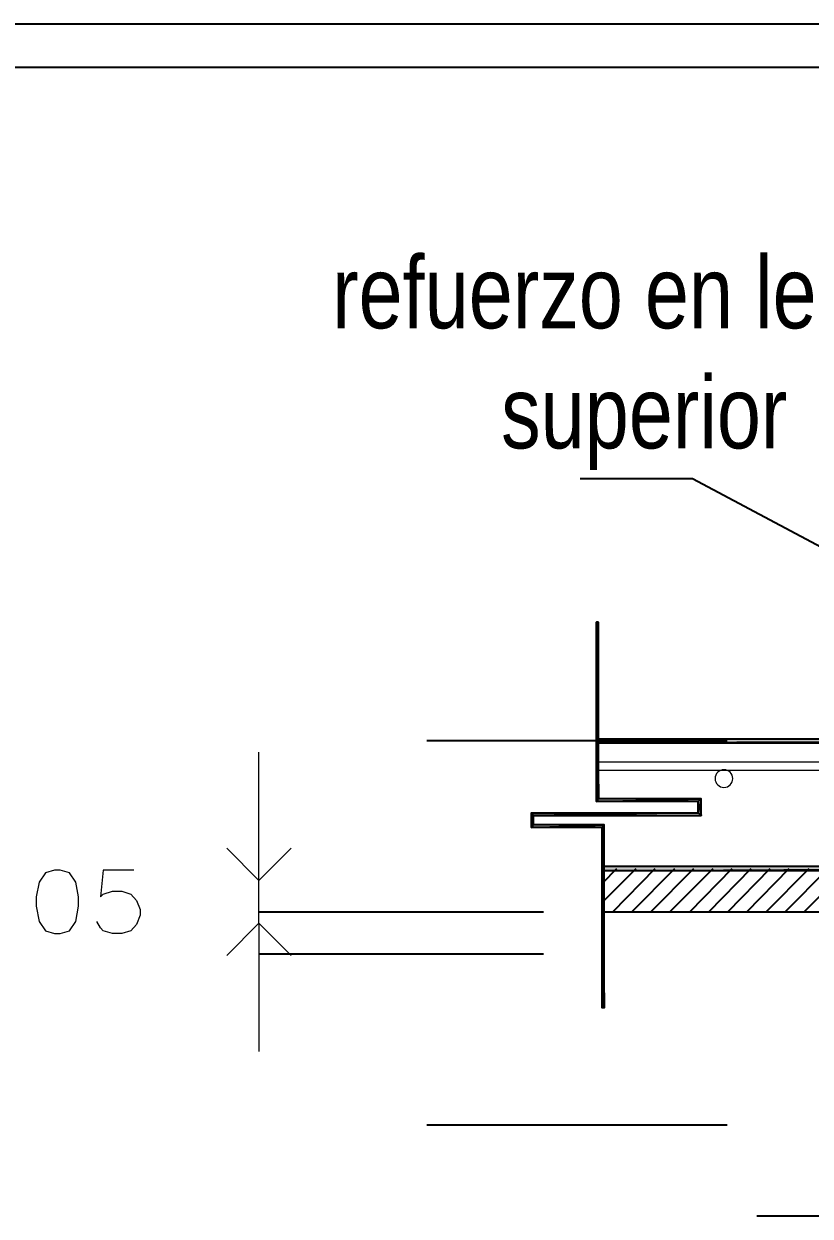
# Model space of a CAD drawing. Header units: metres. Extents: x 2.9 to 42.8, y 1.7 to 28.7.
# Drawn here: x 21.605 to 23.568, y 25.696 to 28.674 of the extents above; entities that cross this region are included whole.
import ezdxf

# ---------------------------------------------------------------- set-up
doc = ezdxf.new("R2010")
doc.units = ezdxf.units.M
for name, color, linetype in [('AZUL', 5, 'Continuous'), ('NEGRO', 7, 'Continuous'), ('RELLENO_NEGRO', 7, 'Continuous'), ('ROJO', 1, 'Continuous'), ('TEXTO', 7, 'Continuous')]:
    doc.layers.add(name, color=color, linetype=linetype)
for name, color, linetype, true_color in [('RELLENO_RGB_221_221_110', 7, 'Continuous', 0xdddd6e), ('RGB_000_184_184', 7, 'Continuous', 0x00b8b8), ('RGB_221_221_110', 7, 'Continuous', 0xdddd6e)]:
    doc.layers.add(name, color=color, linetype=linetype, true_color=true_color)

msp = doc.modelspace()

# ---------------------------------------------------------------- hatches: boundary and pattern name
at = {"layer": 'RELLENO_NEGRO'}
h = msp.add_hatch(color=256, dxfattribs=at)
h.dxf.hatch_style = 1
h.paths.add_polyline_path([(23.0399, 27.1798), (23.0346, 27.1798), (23.0399, 26.7388), (23.0399, 27.1798)])
h.paths.add_polyline_path([(23.0346, 27.1798), (23.0399, 26.7388), (23.0346, 26.7317), (23.0346, 27.1798)])
h.paths.add_polyline_path([(23.0399, 26.7388), (23.0346, 26.7317), (23.2957, 26.7388), (23.0399, 26.7388)])
h.paths.add_polyline_path([(23.0346, 26.7317), (23.2957, 26.7388), (23.2886, 26.7317), (23.0346, 26.7317)])
h.paths.add_polyline_path([(23.2957, 26.7388), (23.2886, 26.7317), (23.2957, 26.6965), (23.2957, 26.7388)])
h.paths.add_polyline_path([(23.2886, 26.7317), (23.2957, 26.6965), (23.2886, 26.7035), (23.2886, 26.7317)])
h.paths.add_polyline_path([(23.2957, 26.6965), (23.2886, 26.7035), (22.8776, 26.6965), (23.2957, 26.6965)])
h.paths.add_polyline_path([(23.2886, 26.7035), (22.8776, 26.6965), (22.8723, 26.7035), (23.2886, 26.7035)])
h.paths.add_polyline_path([(22.8776, 26.6965), (22.8723, 26.7035), (22.8776, 26.6735), (22.8776, 26.6965)])
h.paths.add_polyline_path([(22.8723, 26.7035), (22.8776, 26.6735), (22.8723, 26.6665), (22.8723, 26.7035)])
h.paths.add_polyline_path([(22.8776, 26.6735), (22.8723, 26.6665), (23.054, 26.6735), (22.8776, 26.6735)])
h.paths.add_polyline_path([(22.8723, 26.6665), (23.054, 26.6735), (23.0487, 26.6665), (22.8723, 26.6665)])
h.paths.add_polyline_path([(23.054, 26.6735), (23.0487, 26.6665), (23.054, 26.2167), (23.054, 26.6735)])
h.paths.add_polyline_path([(23.0487, 26.6665), (23.054, 26.2167), (23.0487, 26.2167), (23.0487, 26.6665)])
at = {"layer": 'RELLENO_RGB_221_221_110'}
h = msp.add_hatch(color=256, dxfattribs=at)
h.dxf.hatch_style = 1
h.paths.add_polyline_path([(27.2009, 26.8781), (27.2009, 26.8887), (23.0382, 26.8781), (27.2009, 26.8781)])
h.paths.add_polyline_path([(27.2009, 26.8887), (23.0382, 26.8781), (23.0382, 26.8887), (27.2009, 26.8887)])
h = msp.add_hatch(color=256, dxfattribs=at)
h.dxf.hatch_style = 1
h.paths.add_polyline_path([(23.0505, 26.5695), (23.0505, 26.5589), (25.0102, 26.5695), (23.0505, 26.5695)])
h.paths.add_polyline_path([(23.0505, 26.5589), (25.0102, 26.5695), (24.9996, 26.5589), (23.0505, 26.5589)])
h.paths.add_polyline_path([(25.0102, 26.5695), (24.9996, 26.5589), (25.0102, 25.9309), (25.0102, 26.5695)])
h.paths.add_polyline_path([(24.9996, 26.5589), (25.0102, 25.9309), (24.9996, 25.9203), (24.9996, 26.5589)])
h.paths.add_polyline_path([(25.0102, 25.9309), (24.9996, 25.9203), (25.3206, 25.9309), (25.0102, 25.9309)])
h.paths.add_polyline_path([(24.9996, 25.9203), (25.3206, 25.9309), (25.3312, 25.9203), (24.9996, 25.9203)])
h.paths.add_polyline_path([(25.3206, 25.9309), (25.3312, 25.9203), (25.3206, 26.5712), (25.3206, 25.9309)])
h.paths.add_polyline_path([(25.3312, 25.9203), (25.3206, 26.5712), (25.3312, 26.5606), (25.3312, 25.9203)])
h.paths.add_polyline_path([(25.3206, 26.5712), (25.3312, 26.5606), (27.215, 26.5712), (25.3206, 26.5712)])
h.paths.add_polyline_path([(25.3312, 26.5606), (27.215, 26.5712), (27.215, 26.5606), (25.3312, 26.5606)])

# ---------------------------------------------------------------- linework, layer by layer
at = {"layer": 'AZUL', "lineweight": -3}
for points in [[(23.3609, 26.8834), (22.6113, 26.8834)], [(22.1915, 26.4566), (22.9023, 26.4566)], [(22.9023, 26.3507), (22.1915, 26.3507)], [(23.3609, 25.9239), (22.6113, 25.9239)]]:
    msp.add_lwpolyline(points, dxfattribs=at)
at = {"layer": 'NEGRO', "lineweight": -3}
for points in [[(24.4598, 26.9064), (23.2745, 27.5378), (22.9941, 27.5378)], [(24.1988, 26.4707), (23.7155, 25.6963), (23.435, 25.6963)]]:
    msp.add_lwpolyline(points, dxfattribs=at)
for points in [[(23.0399, 27.1798), (23.0346, 27.1798), (23.0399, 26.7388)], [(23.0346, 27.1798), (23.0399, 26.7388), (23.0346, 26.7317)], [(23.0399, 26.7388), (23.0346, 26.7317), (23.2957, 26.7388)], [(23.0346, 26.7317), (23.2957, 26.7388), (23.2886, 26.7317)], [(23.2957, 26.7388), (23.2886, 26.7317), (23.2957, 26.6965)], [(23.2886, 26.7317), (23.2957, 26.6965), (23.2886, 26.7035)], [(23.2886, 26.7035), (22.8776, 26.6965), (22.8723, 26.7035)], [(22.8776, 26.6965), (22.8723, 26.7035), (22.8776, 26.6735)], [(22.8723, 26.7035), (22.8776, 26.6735), (22.8723, 26.6665)], [(23.2957, 26.6965), (23.2886, 26.7035), (22.8776, 26.6965)], [(22.8776, 26.6735), (22.8723, 26.6665), (23.054, 26.6735)], [(22.8723, 26.6665), (23.054, 26.6735), (23.0487, 26.6665)], [(23.054, 26.6735), (23.0487, 26.6665), (23.054, 26.2167)], [(23.0487, 26.6665), (23.054, 26.2167), (23.0487, 26.2167)]]:
    msp.add_lwpolyline(points, close=True, dxfattribs=at)
at = {"layer": 'NEGRO', "lineweight": 9}
for points in [[(22.1915, 26.6947), (22.1915, 26.8552)], [(22.1121, 26.6153), (22.1915, 26.5342), (22.1915, 26.6947)], [(22.1915, 26.4283), (22.1915, 26.5342), (22.2726, 26.6153)], [(21.8793, 26.5606), (21.8034, 26.5606), (21.7964, 26.4936), (21.8034, 26.5007), (21.8264, 26.5077), (21.8493, 26.5077), (21.8722, 26.5007), (21.8863, 26.4848), (21.8952, 26.4619), (21.8952, 26.4478), (21.8863, 26.4248), (21.8722, 26.4089), (21.8493, 26.4019), (21.8264, 26.4019), (21.8034, 26.4089), (21.7964, 26.416), (21.7876, 26.4319)], [(22.1121, 26.3472), (22.1915, 26.4283), (22.2726, 26.3472)], [(22.1915, 26.4283), (22.1915, 26.2678)], [(22.1915, 26.2678), (22.1915, 26.1073)]]:
    msp.add_lwpolyline(points, dxfattribs=at)
msp.add_lwpolyline([(21.6817, 26.5606), (21.6588, 26.5536), (21.6429, 26.5307), (21.6359, 26.4936), (21.6359, 26.4707), (21.6429, 26.4319), (21.6588, 26.4089), (21.6817, 26.4019), (21.6958, 26.4019), (21.7188, 26.4089), (21.7346, 26.4319), (21.7417, 26.4707), (21.7417, 26.4936), (21.7346, 26.5307), (21.7188, 26.5536), (21.6958, 26.5606)], close=True, dxfattribs=at)
at = {"layer": 'RGB_000_184_184', "lineweight": -3}
msp.add_lwpolyline([(3.9017, 28.6738), (41.8042, 28.6738), (41.8042, 28.5644), (3.9017, 28.5644)], dxfattribs=at)
at = {"layer": 'RGB_221_221_110', "lineweight": -3}
for points in [[(27.2009, 26.8781), (27.2009, 26.8887), (23.0382, 26.8781)], [(27.2009, 26.8887), (23.0382, 26.8781), (23.0382, 26.8887)], [(23.0505, 26.5695), (23.0505, 26.5589), (25.0102, 26.5695)], [(23.0505, 26.5589), (25.0102, 26.5695), (24.9996, 26.5589)]]:
    msp.add_lwpolyline(points, close=True, dxfattribs=at)
for points in [[(23.0505, 26.5289), (23.0858, 26.5642)], [(23.0505, 26.4813), (23.1334, 26.5642)], [(23.0752, 26.4566), (23.181, 26.5642)], [(23.1228, 26.4566), (23.2304, 26.5642)], [(23.1704, 26.4566), (23.278, 26.5642)], [(23.2181, 26.4566), (23.3257, 26.5642)], [(23.2675, 26.4566), (23.3733, 26.5642)], [(23.3151, 26.4566), (23.4209, 26.5642)], [(23.3627, 26.4566), (23.4685, 26.5642)], [(23.4103, 26.4566), (23.5162, 26.5642)], [(23.458, 26.4566), (23.5656, 26.5642)], [(23.5056, 26.4566), (23.6132, 26.5642)], [(23.5532, 26.4566), (23.6608, 26.5642)], [(23.0505, 26.4566), (24.9043, 26.4566), (24.9043, 25.8163), (25.437, 25.8163), (25.437, 26.4566), (27.215, 26.4566)]]:
    msp.add_lwpolyline(points, dxfattribs=at)
at = {"layer": 'ROJO', "lineweight": 15}
for points in [[(23.0382, 26.8305), (27.2009, 26.8305)], [(27.2009, 26.8093), (23.0382, 26.8093)]]:
    msp.add_lwpolyline(points, dxfattribs=at)
msp.add_lwpolyline([(23.3751, 26.7891), (23.3746, 26.7935), (23.3733, 26.7976), (23.3713, 26.8014), (23.3686, 26.8047), (23.3653, 26.8073), (23.3616, 26.8094), (23.3575, 26.8107), (23.353, 26.8111), (23.3486, 26.8107), (23.3444, 26.8094), (23.3407, 26.8073), (23.3374, 26.8047), (23.3347, 26.8014), (23.3327, 26.7976), (23.3314, 26.7935), (23.331, 26.7891), (23.3314, 26.7846), (23.3327, 26.7805), (23.3347, 26.7767), (23.3374, 26.7735), (23.3407, 26.7708), (23.3444, 26.7687), (23.3486, 26.7675), (23.353, 26.767), (23.3575, 26.7675), (23.3616, 26.7687), (23.3653, 26.7708), (23.3686, 26.7735), (23.3713, 26.7767), (23.3733, 26.7805), (23.3746, 26.7846)], close=True, dxfattribs=at)

# ---------------------------------------------------------------- texts
at = {"layer": 'TEXTO', "color": 18, "true_color": 0x000000, "width": 0.82}
for s, p in [('refuerzo en lecho', (22.3749, 27.9135)), ('superior', (22.7965, 27.6137))]:
    msp.add_text(s, height=0.1804, dxfattribs=at).set_placement(p)

doc.saveas('drawing.dxf')
